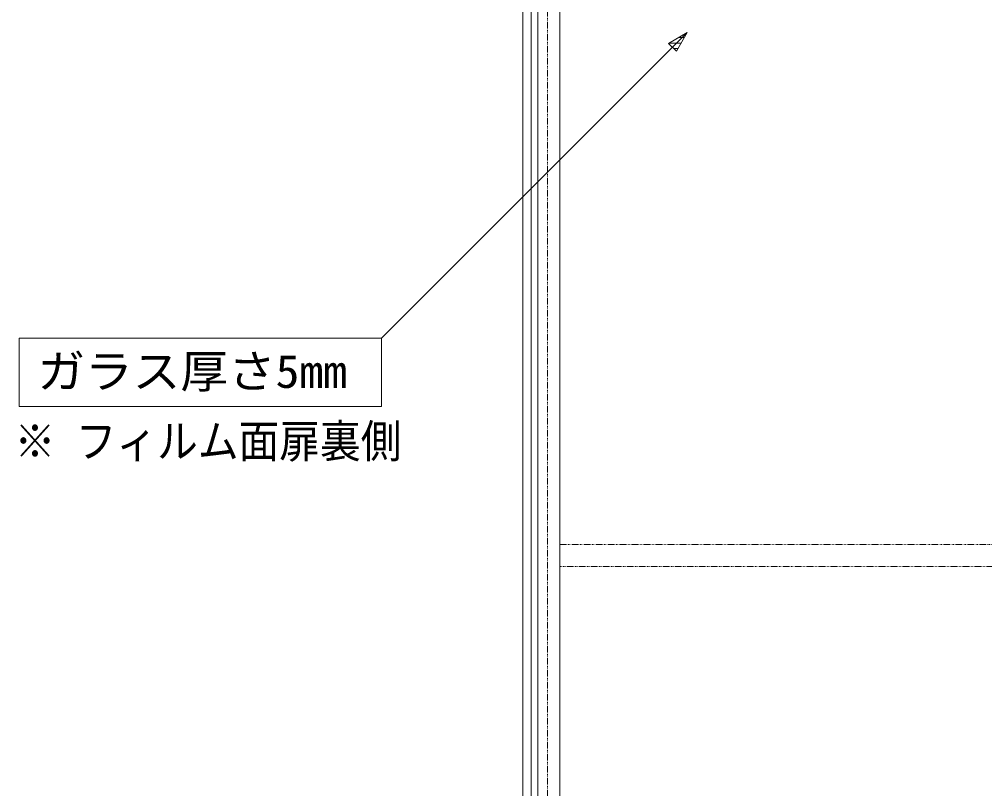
# Model space of a CAD drawing. Units: millimetres, scale not verified. Extents: x -4547 to 4547, y -2284 to 2284.
# Drawn here: x -533 to 175, y -271 to 293 of the extents above; entities that cross this region are included whole.
import ezdxf
from ezdxf.enums import TextEntityAlignment as Align

# ---------------------------------------------------------------- set-up
doc = ezdxf.new("R2010")
doc.units = ezdxf.units.MM
doc.header["$LTSCALE"] = 20
doc.linetypes.add('DOUBLE_CHAIN1', pattern=[8.8, 5, -1, 0.6, -0.6, 0.6, -1])
doc.layers.add('0-0_3一般', color=7, linetype='Continuous', lineweight=9)
doc.layers.add('0-4_2寸法-3', color=7, linetype='Continuous', lineweight=9)
doc.styles.add('ＭＳ ゴシック', font='')
doc.styles.get('ＭＳ ゴシック').set_extended_font_data('MS Gothic')

# ---------------------------------------------------------------- blocks, each defined once
blk = doc.blocks.new('グループ-6')
at = {"layer": '0-0_3一般'}
for p, q in [((23764.5, -32580), (23764.5, 13720)), ((24084.5, -1840), (24084.5, 12660)), ((24084.5, -2160), (24084.5, -1840)), ((24084.5, -16760), (24084.5, -2160))]:
    blk.add_line(p, q, dxfattribs=at)
at = {"layer": '0-0_3一般', "linetype": 'DOUBLE_CHAIN1'}
blk.add_line((23907.3, -31760), (23907.3, 12840), dxfattribs=at)
blk = doc.blocks.new('グループ-7')
at = {"layer": '0-0_3一般', "linetype": 'DOUBLE_CHAIN1'}
blk.add_line((23544.5, -32920), (23544.5, 14080), dxfattribs=at)
blk = doc.blocks.new('グループ-9')
at = {"layer": '0-0_3一般'}
blk.add_lwpolyline([(23544.5, 14080), (23544.5, -32920), (23664.5, -32920), (23664.5, 14080)], close=True, dxfattribs=at)
blk = doc.blocks.new('グループ-15')
at = {"layer": '0-0_3一般'}
for name in ['グループ-7', 'グループ-9', 'グループ-6']:
    blk.add_blockref(name, (0, 0), dxfattribs=at)
blk = doc.blocks.new('グループ-99')
at = {"layer": '0-0_3一般', "linetype": 'DOUBLE_CHAIN1'}
blk.add_lwpolyline([(24084.5, -1840), (38544.5, -1840), (38544.5, -2160), (24084.5, -2160)], close=True, dxfattribs=at)
blk = doc.blocks.new('グループ-101')
at = {"layer": '0-0_3一般'}
blk.add_blockref('グループ-99', (0, 0), dxfattribs=at)

msp = doc.modelspace()

# ---------------------------------------------------------------- linework, layer by layer
at = {"layer": '0-4_2寸法-3'}
for p, q in [((-42.87, 283.43), (-267.02, 59.27)), ((-44.98, 279.77), (-49.2, 279.77)), ((-47.29, 275.77), (-56.13, 275.77)), ((-49.6, 271.77), (-52.75, 271.77))]:
    msp.add_line(p, q, dxfattribs=at)
for points in [[(-56.53, 275.55), (-42.87, 283.43), (-50.75, 269.77)], [(-56.53, 275.55), (-42.87, 283.43), (-50.75, 269.77)], [(-532.88, 59.27), (-267.02, 59.27), (-267.02, 9.27), (-532.88, 9.27)]]:
    msp.add_lwpolyline(points, close=True, dxfattribs=at)

# ---------------------------------------------------------------- block references
at = {"layer": '0-0_3一般', "xscale": 0.05, "yscale": 0.05}
for name in ['グループ-15', 'グループ-101']:
    msp.add_blockref(name, (-1340.62, 0), dxfattribs=at)

# ---------------------------------------------------------------- texts
at = {"layer": '0-4_2寸法-3', "style": 'ＭＳ ゴシック'}
for s, height, width, p in [('ガラス厚さ5mm', 24.41, 1.05, (-519.6, 15.53)), ('※ フィルム面扉裏側', 24.34, 0.9, (-536.33, -35.63))]:
    msp.add_text(s, height=height, dxfattribs=dict(at, width=width)).set_placement(p, align=Align.BOTTOM_LEFT)

doc.saveas('drawing.dxf')
